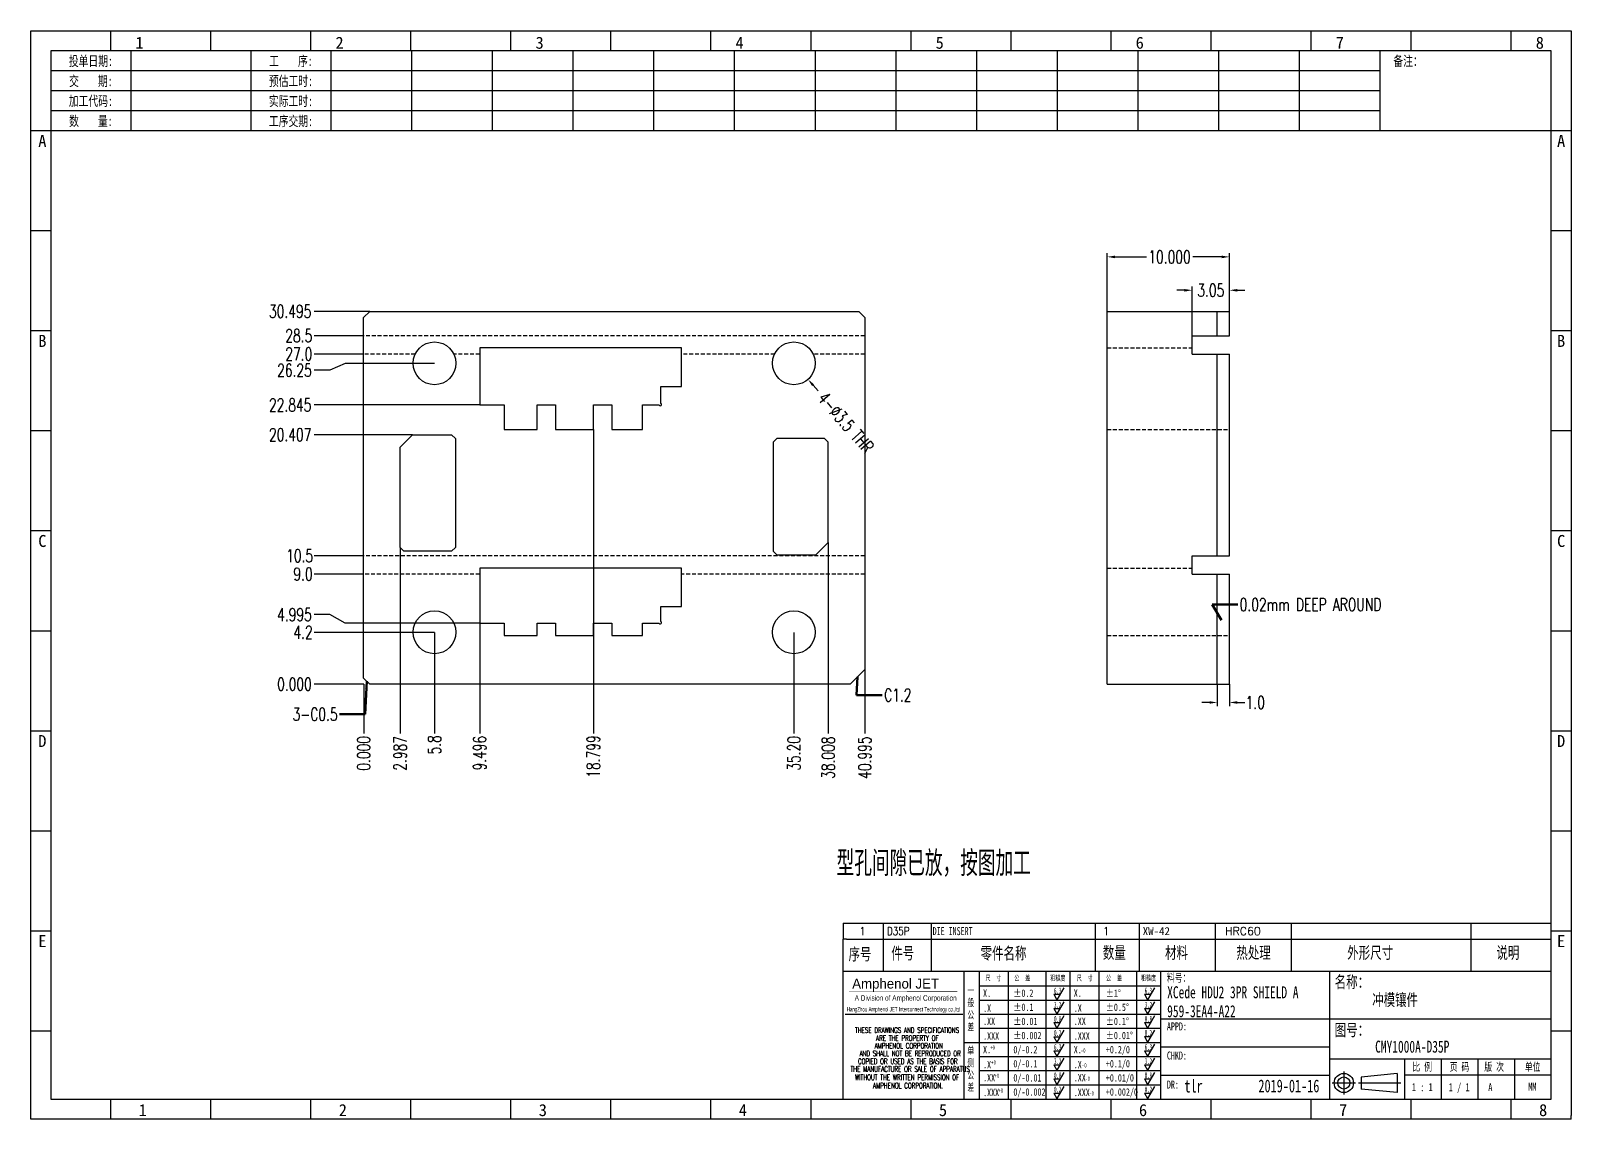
# Model space of a CAD drawing. Header units: millimetres. Extents: x -2852 to 5627, y -2271 to 1849.
# Drawn here: x -934.6 to -808.6, y -1076.4 to -987.4 of the extents above; entities that cross this region are included whole.
import ezdxf
from ezdxf.enums import TextEntityAlignment as Align

# ---------------------------------------------------------------- set-up
doc = ezdxf.new("R2010")
doc.units = ezdxf.units.MM
doc.header["$PDSIZE"] = 3
doc.linetypes.add('DASHED2', pattern=[9.525, 6.35, -3.175])
for name, color, linetype in [('1', 7, 'Continuous'), ('11', 4, 'DASHED2'), ('41', 1, 'Continuous'), ('D03', 7, 'Continuous')]:
    doc.layers.add(name, color=color, linetype=linetype)
doc.styles.add('CH', font='仿宋_GB2312_0.ttf')
doc.styles.add('jet01', font='simplex.shx', dxfattribs={"width": 0.7, "bigfont": 'hztxt.shx'})
doc.styles.add('jet02', font='simplex.shx', dxfattribs={"width": 0.7})
doc.styles.add('SIMPLEX', font='SIMPLEX')
doc.styles.get("Standard").update_dxf_attribs({"font": '仿宋_GB2312_0.ttf', "width": 0.7})
doc.styles.add('TEXTSTYLE_1', font='TRIUMB.TTF')
doc.styles.add('TEXTSTYLE_2', font='TRIUM.TTF')
doc.styles.add('tk', font='', dxfattribs={"width": 0.7})
doc.styles.add('tk 2', font='仿宋_GB2312_0.ttf', dxfattribs={"width": 0.65})
doc.styles.add('tk 4', font='simplex.shx', dxfattribs={"width": 0.65, "bigfont": 'bigfont.shx'})
doc.styles.get('tk').set_extended_font_data('NSimSun')
doc.dimstyles.new('jet02', dxfattribs={"dimtxt": 3.5, "dimasz": 2.1, "dimexe": 1, "dimexo": 0, "dimgap": 0.5, "dimtad": 0, "dimtoh": 1, "dimdec": 3, "dimzin": 9, "dimdsep": 46, "dimtxsty": 'jet02', "dimcen": 0, "dimclrt": 256, "dimazin": 2, "dimtfac": 1, "dimtdec": 3, "dimtofl": 0, "dimtmove": 0, "dimatfit": 1, "dimfxl": 0, "dimarcsym": 0})

# ---------------------------------------------------------------- blocks, each defined once
blk = doc.blocks.new('A3-N')
at = {"layer": '1', "color": 1}
for p, q in [((0, 0), (0, 296.73)), ((0, 296.73), (420, 296.73)), ((21.82, 291.27), (21.82, 296.73)), ((49.09, 291.27), (49.09, 296.73)), ((76.36, 291.27), (76.36, 296.73)), ((103.64, 291.27), (103.64, 296.73)), ((103.64, 291.27), (103.64, 296.73)), ((103.64, 291.27), (103.64, 296.73)), ((130.91, 291.27), (130.91, 296.73)), ((158.18, 291.27), (158.18, 296.73)), ((185.45, 291.27), (185.45, 296.73)), ((212.73, 291.27), (212.73, 296.73)), ((240, 291.27), (240, 296.73)), ((267.27, 291.27), (267.27, 296.73)), ((294.55, 291.27), (294.55, 296.73)), ((321.82, 291.27), (321.82, 296.73)), ((349.09, 291.27), (349.09, 296.73)), ((376.36, 291.27), (376.36, 296.73)), ((403.64, 291.27), (403.64, 296.73)), ((420, 296.73), (420, 1)), ((5.45, 269.45), (0, 269.45)), ((420, 269.45), (414.55, 269.45)), ((5.45, 242.18), (0, 242.18)), ((420, 242.18), (414.55, 242.18)), ((5.45, 214.91), (0, 214.91)), ((420, 214.91), (414.55, 214.91)), ((5.45, 187.64), (0, 187.64)), ((420, 187.64), (414.55, 187.64)), ((5.45, 160.36), (0, 160.36)), ((420, 160.36), (414.55, 160.36)), ((5.45, 133.09), (0, 133.09)), ((420, 133.09), (414.55, 133.09)), ((5.45, 105.82), (0, 105.82)), ((420, 105.82), (414.55, 105.82)), ((5.45, 78.55), (0, 78.55)), ((420, 78.55), (414.55, 78.55)), ((5.45, 51.27), (0, 51.27)), ((420, 51.27), (414.55, 51.27)), ((222.45, 49.09), (221.45, 49.09)), ((221.45, 49.09), (221.45, 40.36)), ((222.45, 49.09), (414.55, 49.09)), ((232.36, 49.09), (232.36, 40.36)), ((245.45, 49.09), (245.45, 40.36)), ((290.18, 49.09), (290.18, 40.36)), ((302.18, 49.09), (302.18, 40.36)), ((322.91, 49.09), (322.91, 40.36)), ((343.64, 49.09), (343.64, 40.36)), ((392.73, 40.36), (392.73, 49.09)), ((258.55, 40.36), (258.55, 5.44)), ((266.45, 40.36), (266.45, 5.44)), ((276.78, 40.36), (276.78, 5.45)), ((291.18, 40.36), (291.18, 5.45)), ((301.51, 40.37), (301.51, 5.46)), ((308.01, 40.36), (308.01, 5.45)), ((354.09, 40.36), (354.09, 5.45)), ((308.01, 32.39), (258.55, 32.39)), ((308.01, 28.54), (258.55, 28.54)), ((414.55, 27.27), (308.01, 27.27)), ((5.45, 24), (0, 24)), ((308.01, 24.69), (258.55, 24.69)), ((420, 24), (414.55, 24)), ((308.01, 16.99), (258.55, 16.99)), ((354.09, 19.63), (308.01, 19.63)), ((308.01, 13.14), (258.55, 13.14)), ((414.55, 16.36), (354.09, 16.36)), ((374.55, 16.36), (374.55, 5.45)), ((384.55, 16.36), (384.55, 5.45)), ((394.55, 16.36), (394.55, 5.45)), ((404.55, 16.36), (404.55, 5.45)), ((308.01, 9.29), (258.55, 9.29)), ((308.01, 11.99), (354.09, 11.99)), ((372.51, 12.49), (362.69, 11.5)), ((362.69, 11.5), (362.69, 8.23)), ((372.51, 12.49), (372.51, 7.25)), ((414.55, 12), (374.55, 12)), ((21.82, 0), (21.82, 5.45)), ((49.09, 0), (49.09, 5.45)), ((76.36, 0), (76.36, 5.45)), ((103.64, 0), (103.64, 5.45)), ((130.91, 0), (130.91, 5.45)), ((158.18, 0), (158.18, 5.45)), ((185.45, 0), (185.45, 5.45)), ((212.73, 0), (212.73, 5.45)), ((240, 0), (240, 5.45)), ((267.27, 0), (267.27, 5.45)), ((294.55, 0), (294.55, 5.45)), ((321.82, 0), (321.82, 5.45)), ((349.09, 0), (349.09, 5.45)), ((372.51, 7.25), (362.69, 8.23)), ((376.36, 0), (376.36, 5.45)), ((403.64, 0), (403.64, 5.45)), ((1, 0), (0, 0)), ((420, 0), (1, 0)), ((420, 0), (420, 1))]:
    blk.add_line(p, q, dxfattribs=at)
at = {"layer": '1'}
for p, q in [((414.55, 278.18), (414.55, 284.73)), ((221.45, 40.36), (221.45, 5.45)), ((221.45, 40.36), (414.55, 40.36)), ((221.45, 40.36), (414.55, 40.36)), ((254.41, 40.36), (254.41, 5.45)), ((283.28, 40.36), (283.28, 5.45)), ((308.01, 36.24), (258.55, 36.24)), ((222.08, 28.67), (254.12, 28.67)), ((308.01, 20.84), (254.41, 20.84))]:
    blk.add_line(p, q, dxfattribs=at)
at = {"layer": '1', "color": 1, "ltscale": 0.05}
for p, q in [((278.93, 34.04), (279.79, 32.56)), ((278.93, 34.04), (280.65, 34.04)), ((281.68, 35.84), (279.79, 32.56)), ((303.66, 34.05), (304.52, 32.56)), ((303.66, 34.05), (305.38, 34.05)), ((306.41, 35.84), (304.52, 32.56)), ((278.93, 30.19), (279.79, 28.71)), ((278.93, 30.19), (280.65, 30.19)), ((281.68, 31.99), (279.79, 28.71)), ((303.66, 30.2), (305.38, 30.2)), ((303.66, 30.2), (304.52, 28.71)), ((306.41, 31.99), (304.52, 28.71)), ((278.93, 26.34), (279.79, 24.86)), ((278.93, 26.34), (280.65, 26.34)), ((281.68, 28.14), (279.79, 24.86)), ((303.66, 26.35), (304.52, 24.86)), ((303.66, 26.35), (305.38, 26.35)), ((306.41, 28.14), (304.52, 24.86)), ((278.93, 22.49), (280.65, 22.49)), ((278.93, 22.49), (279.79, 21.01)), ((281.68, 24.29), (279.79, 21.01)), ((303.66, 22.5), (305.38, 22.5)), ((303.66, 22.5), (304.52, 21.01)), ((306.41, 24.29), (304.52, 21.01)), ((278.93, 18.66), (279.79, 17.17)), ((278.93, 18.66), (280.65, 18.66)), ((281.68, 20.45), (279.79, 17.17)), ((303.66, 18.66), (304.52, 17.18)), ((303.66, 18.66), (305.38, 18.66)), ((306.41, 20.46), (304.52, 17.18)), ((278.93, 14.81), (280.65, 14.81)), ((278.93, 14.81), (279.79, 13.32)), ((281.68, 16.6), (279.79, 13.32)), ((281.68, 12.75), (279.79, 9.47)), ((303.66, 14.81), (305.38, 14.81)), ((303.66, 14.81), (304.52, 13.33)), ((306.41, 16.61), (304.52, 13.33)), ((306.41, 12.76), (304.52, 9.48)), ((278.93, 10.96), (279.79, 9.47)), ((278.93, 10.96), (280.65, 10.96)), ((281.68, 8.9), (279.79, 5.62)), ((303.66, 10.96), (304.52, 9.48)), ((303.66, 10.96), (305.38, 10.96)), ((306.41, 8.91), (304.52, 5.63)), ((278.93, 7.11), (279.79, 5.62)), ((278.93, 7.11), (280.65, 7.11)), ((303.66, 7.11), (305.38, 7.11)), ((303.66, 7.11), (304.52, 5.63))]:
    blk.add_line(p, q, dxfattribs=at)
at = {"layer": '1', "color": 1, "ltscale": 0.1}
for p, q in [((358.01, 13.02), (358.01, 6.71)), ((354.86, 9.87), (361.17, 9.87)), ((362.03, 9.87), (373.54, 9.87))]:
    blk.add_line(p, q, dxfattribs=at)
at = {"layer": '1'}
blk.add_lwpolyline([(221.45, 5.45), (414.55, 5.45), (414.55, 291.27), (5.45, 291.27), (5.45, 5.45), (414.55, 5.45)], dxfattribs=at)
at = {"layer": '1', "color": 7, "linetype": 'Continuous', "const_width": 0.123}
blk.add_lwpolyline([(223.11, 34.74), (252.6, 34.76)], dxfattribs=at)
at = {"layer": '1', "color": 1}
for radius in [2.62, 1.64]:
    blk.add_circle((358.01, 9.87), radius, dxfattribs=at)
at = {"layer": '41'}
for p, q in [((27.27, 291.27), (27.27, 269.45)), ((60, 291.27), (60, 269.45)), ((81.82, 291.27), (81.82, 269.45)), ((103.82, 291.27), (103.82, 269.45)), ((125.82, 291.27), (125.82, 269.45)), ((147.82, 291.27), (147.82, 269.45)), ((169.82, 291.27), (169.82, 269.45)), ((191.82, 291.27), (191.82, 269.45)), ((213.82, 291.27), (213.82, 269.45)), ((235.82, 291.27), (235.82, 269.45)), ((257.82, 291.27), (257.82, 269.45)), ((279.82, 291.27), (279.82, 269.45)), ((301.82, 291.27), (301.82, 269.45)), ((323.82, 291.27), (323.82, 269.45)), ((345.82, 291.27), (345.82, 269.45)), ((367.82, 291.27), (367.82, 269.45)), ((367.82, 285.82), (5.45, 285.82)), ((367.82, 280.36), (5.45, 280.36)), ((367.82, 274.91), (5.45, 274.91)), ((414.55, 269.45), (5.45, 269.45))]:
    blk.add_line(p, q, dxfattribs=at)
at = {"layer": '1', "color": 1}
for s, p in [('1', (29.64, 295.11)), ('2', (84.18, 295.11)), ('3', (138.73, 295.11)), ('4', (193.27, 295.11)), ('5', (247.82, 295.11)), ('6', (302.36, 295.11)), ('7', (356.91, 295.11)), ('8', (411.45, 295.11)), ('1', (30.53, 4.11)), ('2', (85.08, 4.11)), ('3', (139.62, 4.11)), ('4', (194.17, 4.11)), ('5', (248.72, 4.11)), ('6', (303.26, 4.11)), ('7', (357.81, 4.11)), ('8', (412.35, 4.11))]:
    blk.add_text(s, height=3.27, dxfattribs=at).set_placement(p, align=Align.TOP_CENTER)
at = {"layer": '1', "style": 'tk', "width": 0.7}
for s, p in [('投单日期:', (16.36, 288.55)), ('工    序:', (70.91, 288.55)), ('备注：', (375.51, 288.55)), ('交    期:', (16.36, 283.09)), ('预估工时:', (70.91, 283.09)), ('加工代码:', (16.36, 277.64)), ('实际工时:', (70.91, 277.64)), ('数    量:', (16.36, 272.18)), ('工序交期:', (70.91, 272.18))]:
    blk.add_text(s, height=2.727, dxfattribs=at).set_placement(p, align=Align.MIDDLE)
at = {"layer": '1', "color": 1}
for s, p in [('A', (2.04, 268.36)), ('B', (2.04, 213.82)), ('C', (2.04, 159.27)), ('D', (2.04, 104.73)), ('E', (2.04, 50.18))]:
    blk.add_text(s, height=3.27, dxfattribs=at).set_placement(p, align=Align.TOP_LEFT)
for s, p in [('A', (418.37, 268.36)), ('B', (418.37, 213.82)), ('C', (418.37, 159.27)), ('D', (418.37, 104.73)), ('E', (418.37, 50.18))]:
    blk.add_text(s, height=3.27, dxfattribs=at).set_placement(p, align=Align.TOP_RIGHT)
at = {"layer": '1', "color": 1, "style": 'tk 2', "width": 0.7}
for s, height, p in [('序号', 3.273, (222.96, 43.34)), ('件号', 3.273, (234.62, 43.61)), ('零件名称', 3.273, (258.97, 43.61)), ('数量', 3.273, (292.3, 43.78)), ('材料', 3.273, (309.27, 43.78)), ('热处理', 3.273, (328.71, 43.78)), ('外形尺寸', 3.273, (358.94, 43.78)), ('说明', 3.273, (399.61, 43.78)), ('料号：', 2.182, (309.77, 37.46)), ('名称：', 3.273, (355.52, 35.79)), ('图号：', 3.273, (355.52, 22.7)), ('比 例', 2.182, (376.69, 13.18)), ('页 码', 2.182, (386.85, 13.18)), ('版 次', 2.182, (396.31, 13.18)), ('单位', 2.182, (407.35, 13.18))]:
    blk.add_text(s, height=height, dxfattribs=at).set_placement(p)
at = {"layer": '1', "color": 7, "linetype": 'Continuous', "style": 'TEXTSTYLE_1'}
blk.add_text('Amphenol JET', height=2.7, dxfattribs=at).set_placement((223.96, 35.61))
at = {"layer": '1', "color": 7, "linetype": 'Continuous'}
for s, height, style, width, p in [('A Division of Amphenol Corporation', 1.5, 'TEXTSTYLE_2', 0.7, (224.64, 32.29)), ('HangZhou Amphenol JET Interconnect Technology co.,ltd ', 1.2, 'TEXTSTYLE_2', 0.6, (222.47, 29.36)), ('THESE DRAWINGS AND SPECIFICATIONS', 1.5, 'tk 4', 0.6, (224.73, 23.52)), ('ARE THE PROPERTY OF', 1.5, 'tk 4', 0.6, (230.45, 21.35)), ('AND SHALL NOT BE REPRODUCED OR', 1.5, 'tk 4', 0.6, (225.95, 17.17)), ('AMPHENOL CORPORATION', 1.5, 'tk 4', 0.6, (230.04, 19.27)), ('THE MANUFACTURE OR SALE OF APPARATUS', 1.5, 'tk 4', 0.6, (223.5, 12.92)), ('COPIED OR USED AS THE BASIS FOR', 1.5, 'tk 4', 0.6, (225.54, 15.02)), ('WITHOUT THE WRITTEN PERMISSION OF', 1.5, 'tk 4', 0.6, (224.73, 10.67)), ('AMPHENOL CORPORATION.', 1.5, 'tk 4', 0.6, (229.63, 8.4))]:
    blk.add_text(s, height=height, dxfattribs=dict(at, style=style, width=width)).set_placement(p)
at = {"layer": '1', "color": 1, "style": 'tk 2', "width": 0.7}
for s, p in [('X.', (259.64, 34.37)), ('%%P0.2', (267.9, 34.37)), ('X.', (284.37, 34.37)), ('%%P1%%D', (293.12, 34.37)), ('.X', (259.64, 30.28)), ('%%P0.1', (267.9, 30.52)), ('.X', (284.37, 30.28)), ('%%P0.5%%D', (293.12, 30.52)), ('.XX', (259.64, 26.71)), ('%%P0.01', (267.9, 26.67)), ('.XX', (284.37, 26.71)), ('%%P0.1%%D', (293.12, 26.67)), ('.XXX', (259.64, 22.68)), ('%%P0.002', (267.9, 22.82)), ('.XXX', (284.37, 22.68)), ('%%P0.01%%D', (293.12, 22.82)), ('X.', (259.64, 18.97)), ('0/-0.2', (267.9, 18.97)), ('X.', (284.37, 18.97)), ('+0.2/0', (293.12, 18.97)), ('.X', (259.64, 14.88)), ('0/-0.1', (267.9, 15.12)), ('.X', (284.37, 14.88)), ('+0.1/0', (293.12, 15.12)), ('.XX', (259.64, 11.31)), ('0/-0.01', (267.9, 11.27)), ('0/-0.002', (267.9, 7.42)), ('.XX', (284.37, 11.31)), ('+0.01/0', (293.12, 11.27)), ('+0.002/0', (293.12, 7.42)), ('.XXX', (259.64, 7.28)), ('.XXX', (284.37, 7.28))]:
    blk.add_text(s, height=2, dxfattribs=at).set_placement(p, align=Align.MIDDLE_LEFT)
at = {"layer": '1', "color": 1, "ltscale": 0.05, "style": 'tk 2', "width": 0.5}
for s, p in [('6.3', (279.01, 34.26)), ('6.3', (303.74, 34.27)), ('3.2', (279.01, 30.41)), ('3.2', (303.74, 30.42)), ('0.8', (279.01, 26.56)), ('0.8', (303.74, 26.57)), ('0.2', (279.01, 22.71)), ('0.2', (303.74, 22.72)), ('6.3', (279.01, 18.87)), ('6.3', (303.74, 18.88)), ('3.2', (279.01, 15.02)), ('0.8', (279.01, 11.17)), ('3.2', (303.74, 15.03)), ('0.8', (303.74, 11.18)), ('0.2', (279.01, 7.32)), ('0.2', (303.74, 7.33))]:
    blk.add_text(s, height=1.6, dxfattribs=at).set_placement(p)
at = {"layer": '1', "style": 'tk 2', "width": 0.7}
for s, p in [('APPD:', (309.77, 24.21)), ('CHKD:', (309.77, 16.27)), ('DR:', (309.77, 8.35))]:
    blk.add_text(s, height=2.182, dxfattribs=at).set_placement(p)
at = {"layer": '1', "color": 7, "style": 'tk 2', "width": 0.7}
blk.add_text('MM', height=2.182, dxfattribs=at).set_placement((408.31, 7.75))
at = {"layer": '1', "color": 1, "ltscale": 0.05, "char_height": 1.5, "width": 6.3627, "attachment_point": 1, "style": 'tk 2'}
for s, insert in [('尺  寸', (260.31, 39.25)), ('公  差', (268.17, 39.25)), ('粗糙度', (277.98, 39.25)), ('尺  寸', (285.2, 39.25)), ('公  差', (293.18, 39.25)), ('粗糙度', (302.71, 39.26))]:
    blk.add_mtext(s, dxfattribs=dict(at, insert=insert))
at = {"layer": '1', "ltscale": 0.05, "char_height": 2, "width": 2.5195, "attachment_point": 1, "style": 'tk 2'}
for s, insert in [('一般公差', (255.39, 36.11)), ('单侧公差', (255.39, 19.71))]:
    blk.add_mtext(s, dxfattribs=dict(at, insert=insert))
at = {"layer": '1', "color": 1, "ltscale": 0.05, "char_height": 1.2, "width": 5.1396, "attachment_point": 1, "line_spacing_factor": 0.8, "style": 'tk 2'}
for s, insert in [('+0', (261.58, 20.13)), ('-0', (286.31, 19.33)), ('+0', (261.88, 16.09)), ('-0', (286.61, 15.29)), ('+0', (262.79, 12.45)), ('+0', (263.87, 8.44)), ('-0', (287.51, 11.65)), ('-0', (288.59, 7.64))]:
    blk.add_mtext(s, dxfattribs=dict(at, insert=insert))
at = {"layer": '1', "style": 'tk 2', "width": 0.7}
for tag, p in [('PATR-NO1', (309.84, 32.96)), ('TITLE', (365.74, 30.9)), ('PATR-NO2', (309.84, 27.81)), ('DWG-NO:', (366.54, 18.14))]:
    blk.add_attdef(tag, p, '', height=3.27, dxfattribs=at)
at = {"layer": '1', "color": 1, "style": 'tk 2', "width": 0.7}
for tag, p in [('DRAW', (314.55, 7.27)), ('DATE', (334.72, 7.32))]:
    blk.add_attdef(tag, p, '', height=3.49, dxfattribs=at)
at = {"layer": '1', "style": 'tk 2', "width": 0.7}
for tag, p in [('SCALE', (376.55, 8.73)), ('SHEET', (386.6, 8.72)), ('REV', (397.38, 8.73))]:
    blk.add_attdef(tag, text='', height=2.18, dxfattribs=at).set_placement(p, align=Align.MIDDLE_LEFT)
blk = doc.blocks.new('FB3')
at = {"layer": '1', "color": 1}
for p, q in [((0, 4.36), (193.09, 4.36)), ((0, 4.36), (0, 0)), ((10.91, 4.36), (10.91, 0)), ((24, 4.36), (24, 0)), ((68.73, 4.36), (68.73, 0)), ((80.73, 4.36), (80.73, 0)), ((101.45, 4.36), (101.45, 0)), ((122.18, 4.36), (122.18, 0)), ((171.27, 0), (171.27, 4.36))]:
    blk.add_line(p, q, dxfattribs=at)
at = {"layer": '1'}
for tag, style, p in [('ITEM', 'SIMPLEX', (4.36, 2.18)), ('PARTNO', 'SIMPLEX', (12, 2.18)), ('QTY', 'SIMPLEX', (74.18, 2.18)), ('MATL', 'CH', (81.72, 2.18)), ('FINISH', 'SIMPLEX', (104.17, 2.18)), ('SPEC', 'SIMPLEX', (130.91, 2.18)), ('REMARK', 'SIMPLEX', (174.06, 2.18))]:
    blk.add_attdef(tag, text='', height=2.18, dxfattribs=dict(at, style=style)).set_placement(p, align=Align.MIDDLE_LEFT)
at = {"layer": '1', "style": 'tk', "width": 0.7}
blk.add_attdef('DIE', text='', height=2.18, dxfattribs=at).set_placement((24.43, 2.18), align=Align.MIDDLE_LEFT)
blk = doc.blocks.new('*D2403')
at = {"layer": '41', "ltscale": 0.05}
blk.add_line((7.83, -3493.29), (3.79, -3493.29), dxfattribs=at)
at = {"layer": 'Defpoints', "color": 0, "ltscale": 0.05}
for p in [(3.79, -3493.29), (7.83, -3493.29), (7.83, -3493.29)]:
    blk.add_point(p, dxfattribs=at)
at = {"layer": '41', "ltscale": 0.05, "insert": (2.17, -3493.29), "char_height": 1.05, "attachment_point": 5, "style": 'jet02'}
blk.add_mtext('0.000', dxfattribs=at)
blk = doc.blocks.new('*D2404')
at = {"layer": '41', "ltscale": 0.05}
blk.add_line((13.62, -3489.05), (3.79, -3489.05), dxfattribs=at)
at = {"layer": 'Defpoints', "color": 0, "ltscale": 0.05}
for p in [(3.79, -3489.05), (13.62, -3489.05), (7.83, -3493.29)]:
    blk.add_point(p, dxfattribs=at)
at = {"layer": '41', "ltscale": 0.05, "insert": (2.87, -3489.05), "char_height": 1.05, "attachment_point": 5, "style": 'jet02'}
blk.add_mtext('4.2', dxfattribs=at)
blk = doc.blocks.new('*D2405')
at = {"layer": '41', "ltscale": 0.05}
blk.add_line((7.83, -3484.29), (3.79, -3484.29), dxfattribs=at)
at = {"layer": 'Defpoints', "color": 0, "ltscale": 0.05}
for p in [(3.79, -3484.29), (7.83, -3484.29), (7.83, -3493.29)]:
    blk.add_point(p, dxfattribs=at)
at = {"layer": '41', "ltscale": 0.05, "insert": (2.87, -3484.29), "char_height": 1.05, "attachment_point": 5, "style": 'jet02'}
blk.add_mtext('9.0', dxfattribs=at)
blk = doc.blocks.new('*D2406')
at = {"layer": '41', "ltscale": 0.05}
blk.add_line((7.83, -3482.79), (3.79, -3482.79), dxfattribs=at)
at = {"layer": 'Defpoints', "color": 0, "ltscale": 0.05}
for p in [(3.79, -3482.79), (7.83, -3482.79), (7.83, -3493.29)]:
    blk.add_point(p, dxfattribs=at)
at = {"layer": '41', "ltscale": 0.05, "insert": (2.59, -3482.79), "char_height": 1.05, "attachment_point": 5, "style": 'jet02'}
blk.add_mtext('10.5', dxfattribs=at)
blk = doc.blocks.new('*D2407')
at = {"layer": '41', "ltscale": 0.05}
for p, q in [((6.31, -3467.05), (5.05, -3467.61)), ((13.62, -3467.05), (6.31, -3467.05)), ((5.05, -3467.61), (3.79, -3467.61))]:
    blk.add_line(p, q, dxfattribs=at)
at = {"layer": 'Defpoints', "color": 0, "ltscale": 0.05}
for p in [(13.62, -3467.05), (3.79, -3467.61), (7.83, -3493.29)]:
    blk.add_point(p, dxfattribs=at)
at = {"layer": '41', "ltscale": 0.05, "insert": (2.17, -3467.61), "char_height": 1.05, "attachment_point": 5, "style": 'jet02'}
blk.add_mtext('26.25', dxfattribs=at)
blk = doc.blocks.new('*D2408')
at = {"layer": '41', "ltscale": 0.05}
blk.add_line((7.83, -3466.29), (3.79, -3466.29), dxfattribs=at)
at = {"layer": 'Defpoints', "color": 0, "ltscale": 0.05}
for p in [(3.79, -3466.29), (7.83, -3466.29), (7.83, -3493.29)]:
    blk.add_point(p, dxfattribs=at)
at = {"layer": '41', "ltscale": 0.05, "insert": (2.52, -3466.29), "char_height": 1.05, "attachment_point": 5, "style": 'jet02'}
blk.add_mtext('27.0', dxfattribs=at)
blk = doc.blocks.new('*D2409')
at = {"layer": '41', "ltscale": 0.05}
blk.add_line((7.83, -3464.79), (3.79, -3464.79), dxfattribs=at)
at = {"layer": 'Defpoints', "color": 0, "ltscale": 0.05}
for p in [(3.79, -3464.79), (7.83, -3464.79), (7.83, -3493.29)]:
    blk.add_point(p, dxfattribs=at)
at = {"layer": '41', "ltscale": 0.05, "insert": (2.52, -3464.79), "char_height": 1.05, "attachment_point": 5, "style": 'jet02'}
blk.add_mtext('28.5', dxfattribs=at)
blk = doc.blocks.new('*D2410')
at = {"layer": '41', "ltscale": 0.05}
blk.add_line((8.33, -3462.8), (3.79, -3462.8), dxfattribs=at)
at = {"layer": 'Defpoints', "color": 0, "ltscale": 0.05}
for p in [(3.79, -3462.8), (8.33, -3462.8), (7.83, -3493.29)]:
    blk.add_point(p, dxfattribs=at)
at = {"layer": '41', "ltscale": 0.05, "insert": (1.82, -3462.8), "char_height": 1.05, "attachment_point": 5, "style": 'jet02'}
blk.add_mtext('30.495', dxfattribs=at)
blk = doc.blocks.new('*D2411')
at = {"layer": '41', "ltscale": 0.05}
blk.add_line((7.83, -3493.29), (7.83, -3497.33), dxfattribs=at)
at = {"layer": 'Defpoints', "color": 0, "ltscale": 0.05}
for p in [(7.83, -3493.29), (7.83, -3493.29), (7.83, -3497.33)]:
    blk.add_point(p, dxfattribs=at)
at = {"layer": '41', "ltscale": 0.05, "insert": (7.83, -3498.95), "char_height": 1.05, "attachment_point": 5, "rotation": 90, "style": 'jet02'}
blk.add_mtext('0.000', dxfattribs=at)
blk = doc.blocks.new('*D2412')
at = {"layer": '41', "ltscale": 0.05}
blk.add_line((13.62, -3489.05), (13.62, -3497.33), dxfattribs=at)
at = {"layer": 'Defpoints', "color": 0, "ltscale": 0.05}
for p in [(13.62, -3489.05), (7.83, -3493.29), (13.62, -3497.33)]:
    blk.add_point(p, dxfattribs=at)
at = {"layer": '41', "ltscale": 0.05, "insert": (13.62, -3498.25), "char_height": 1.05, "attachment_point": 5, "rotation": 90, "style": 'jet02'}
blk.add_mtext('5.8', dxfattribs=at)
blk = doc.blocks.new('*D2413')
at = {"layer": '41', "ltscale": 0.05}
blk.add_line((17.32, -3488.3), (17.32, -3497.33), dxfattribs=at)
at = {"layer": 'Defpoints', "color": 0, "ltscale": 0.05}
for p in [(17.32, -3488.3), (7.83, -3493.29), (17.32, -3497.33)]:
    blk.add_point(p, dxfattribs=at)
at = {"layer": '41', "ltscale": 0.05, "insert": (17.32, -3498.93), "char_height": 1.05, "attachment_point": 5, "rotation": 90, "style": 'jet02'}
blk.add_mtext('9.496', dxfattribs=at)
blk = doc.blocks.new('*D2414')
at = {"layer": '41', "ltscale": 0.05}
blk.add_line((48.82, -3492.09), (48.82, -3497.33), dxfattribs=at)
at = {"layer": 'Defpoints', "color": 0, "ltscale": 0.05}
for p in [(48.82, -3492.09), (7.83, -3493.29), (48.82, -3497.33)]:
    blk.add_point(p, dxfattribs=at)
at = {"layer": '41', "ltscale": 0.05, "insert": (48.82, -3499.3), "char_height": 1.05, "attachment_point": 5, "rotation": 90, "style": 'jet02'}
blk.add_mtext('40.995', dxfattribs=at)
blk = doc.blocks.new('*D2415')
at = {"layer": '41', "ltscale": 0.05}
blk.add_line((10.81, -3482.1), (10.81, -3497.33), dxfattribs=at)
at = {"layer": 'Defpoints', "color": 0, "ltscale": 0.05}
for p in [(10.81, -3482.1), (7.83, -3493.29), (10.81, -3497.33)]:
    blk.add_point(p, dxfattribs=at)
at = {"layer": '41', "ltscale": 0.05, "insert": (10.81, -3498.95), "char_height": 1.05, "attachment_point": 5, "rotation": 90, "style": 'jet02'}
blk.add_mtext('2.987', dxfattribs=at)
blk = doc.blocks.new('*D2416')
at = {"layer": '41', "ltscale": 0.05}
blk.add_line((43.02, -3489.05), (43.02, -3497.33), dxfattribs=at)
at = {"layer": 'Defpoints', "color": 0, "ltscale": 0.05}
for p in [(43.02, -3489.05), (7.83, -3493.29), (43.02, -3497.33)]:
    blk.add_point(p, dxfattribs=at)
at = {"layer": '41', "ltscale": 0.05, "insert": (43.02, -3498.95), "char_height": 1.05, "attachment_point": 5, "rotation": 90, "style": 'jet02'}
blk.add_mtext('35.20', dxfattribs=at)
blk = doc.blocks.new('*D2417')
at = {"layer": '41', "ltscale": 0.05}
blk.add_line((45.83, -3481.7), (45.83, -3497.33), dxfattribs=at)
at = {"layer": 'Defpoints', "color": 0, "ltscale": 0.05}
for p in [(45.83, -3481.7), (7.83, -3493.29), (45.83, -3497.33)]:
    blk.add_point(p, dxfattribs=at)
at = {"layer": '41', "ltscale": 0.05, "insert": (45.83, -3499.3), "char_height": 1.05, "attachment_point": 5, "rotation": 90, "style": 'jet02'}
blk.add_mtext('38.008', dxfattribs=at)
blk = doc.blocks.new('*D2418')
at = {"layer": '41', "ltscale": 0.05}
blk.add_line((11.82, -3472.89), (3.79, -3472.89), dxfattribs=at)
at = {"layer": 'Defpoints', "color": 0, "ltscale": 0.05}
for p in [(3.79, -3472.89), (11.82, -3472.89), (7.83, -3493.29)]:
    blk.add_point(p, dxfattribs=at)
at = {"layer": '41', "ltscale": 0.05, "insert": (1.82, -3472.89), "char_height": 1.05, "attachment_point": 5, "style": 'jet02'}
blk.add_mtext('20.407', dxfattribs=at)
blk = doc.blocks.new('*D2419')
at = {"layer": '41', "ltscale": 0.05}
blk.add_line((26.62, -3472.45), (26.62, -3497.33), dxfattribs=at)
at = {"layer": 'Defpoints', "color": 0, "ltscale": 0.05}
for p in [(26.62, -3472.45), (7.83, -3493.29), (26.62, -3497.33)]:
    blk.add_point(p, dxfattribs=at)
at = {"layer": '41', "ltscale": 0.05, "insert": (26.62, -3499.21), "char_height": 1.05, "attachment_point": 5, "rotation": 90, "style": 'jet02'}
blk.add_mtext('18.799', dxfattribs=at)
blk = doc.blocks.new('*D2420')
at = {"layer": '41', "ltscale": 0.05}
blk.add_line((17.32, -3470.45), (3.79, -3470.45), dxfattribs=at)
at = {"layer": 'Defpoints', "color": 0, "ltscale": 0.05}
for p in [(3.79, -3470.45), (17.32, -3470.45), (7.83, -3493.29)]:
    blk.add_point(p, dxfattribs=at)
at = {"layer": '41', "ltscale": 0.05, "insert": (1.82, -3470.45), "char_height": 1.05, "attachment_point": 5, "style": 'jet02'}
blk.add_mtext('22.845', dxfattribs=at)
blk = doc.blocks.new('*D2421')
at = {"layer": '41', "ltscale": 0.05}
for p, q in [((5.05, -3487.6), (3.79, -3487.6)), ((6.31, -3488.3), (5.05, -3487.6)), ((17.32, -3488.3), (6.31, -3488.3))]:
    blk.add_line(p, q, dxfattribs=at)
at = {"layer": 'Defpoints', "color": 0, "ltscale": 0.05}
for p in [(3.79, -3487.6), (17.32, -3488.3), (7.83, -3493.29)]:
    blk.add_point(p, dxfattribs=at)
at = {"layer": '41', "ltscale": 0.05, "insert": (2.17, -3487.6), "char_height": 1.05, "attachment_point": 5, "style": 'jet02'}
blk.add_mtext('4.995', dxfattribs=at)
blk = doc.blocks.new('*D2422')
at = {"layer": '41', "ltscale": 0.05}
blk.add_line((45.01, -3469.31), (44.59, -3468.84), dxfattribs=at)
blk.add_solid([(44.67, -3468.77), (44.51, -3468.91), (44.18, -3468.36)], dxfattribs=at)
at = {"layer": 'Defpoints', "color": 0, "ltscale": 0.05}
for p in [(41.87, -3465.73), (44.18, -3468.36)]:
    blk.add_point(p, dxfattribs=at)
at = {"layer": '41', "ltscale": 0.05, "insert": (47.27, -3471.9), "char_height": 1.05, "attachment_point": 5, "rotation": 311.2236, "style": 'jet02'}
blk.add_mtext('4-∅3.5{\\C1; THR}', dxfattribs=at)
blk = doc.blocks.new('*D2423')
at = {"layer": '41', "ltscale": 0.05}
for p, q in [((68.65, -3462.8), (68.65, -3458.04)), ((69.28, -3458.34), (71.85, -3458.34)), ((78.02, -3458.34), (75.65, -3458.34)), ((78.65, -3462.8), (78.65, -3458.04))]:
    blk.add_line(p, q, dxfattribs=at)
for points in [[(69.28, -3458.24), (69.28, -3458.45), (68.65, -3458.34)], [(78.02, -3458.24), (78.02, -3458.45), (78.65, -3458.34)]]:
    blk.add_solid(points, dxfattribs=at)
at = {"layer": 'Defpoints', "color": 0, "ltscale": 0.05}
for p in [(78.65, -3458.34), (68.65, -3462.8), (78.65, -3462.8)]:
    blk.add_point(p, dxfattribs=at)
at = {"layer": '41', "ltscale": 0.05, "insert": (73.75, -3458.34), "char_height": 1.05, "attachment_point": 5, "style": 'jet02'}
blk.add_mtext('10.000', dxfattribs=at)
blk = doc.blocks.new('*D2424')
at = {"layer": '41', "ltscale": 0.05}
for p, q in [((74.97, -3461.07), (74.34, -3461.07)), ((75.6, -3464.79), (75.6, -3460.77)), ((78.65, -3462.8), (78.65, -3460.77)), ((79.28, -3461.07), (79.91, -3461.07))]:
    blk.add_line(p, q, dxfattribs=at)
for points in [[(74.97, -3460.97), (74.97, -3461.18), (75.6, -3461.07)], [(79.28, -3460.97), (79.28, -3461.18), (78.65, -3461.07)]]:
    blk.add_solid(points, dxfattribs=at)
at = {"layer": 'Defpoints', "color": 0, "ltscale": 0.05}
for p in [(78.65, -3461.07), (78.65, -3462.8), (75.6, -3464.79)]:
    blk.add_point(p, dxfattribs=at)
at = {"layer": '41', "ltscale": 0.05, "insert": (77.12, -3461.07), "char_height": 1.05, "attachment_point": 5, "style": 'jet02'}
blk.add_mtext('3.05', dxfattribs=at)
blk = doc.blocks.new('*D2425')
at = {"layer": '41', "ltscale": 0.05}
for p, q in [((77.65, -3493.29), (77.65, -3495.09)), ((78.65, -3493.29), (78.65, -3495.09)), ((77.02, -3494.79), (76.39, -3494.79)), ((79.28, -3494.79), (79.91, -3494.79))]:
    blk.add_line(p, q, dxfattribs=at)
for points in [[(77.02, -3494.68), (77.02, -3494.89), (77.65, -3494.79)], [(79.28, -3494.68), (79.28, -3494.89), (78.65, -3494.79)]]:
    blk.add_solid(points, dxfattribs=at)
at = {"layer": 'Defpoints', "color": 0, "ltscale": 0.05}
for p in [(77.65, -3493.29), (78.65, -3493.29), (78.65, -3494.79)]:
    blk.add_point(p, dxfattribs=at)
at = {"layer": '41', "ltscale": 0.05, "insert": (80.76, -3494.79), "char_height": 1.05, "attachment_point": 5, "style": 'jet02'}
blk.add_mtext('1.0', dxfattribs=at)

msp = doc.modelspace()

# ---------------------------------------------------------------- linework, layer by layer
at = {"layer": '1', "ltscale": 0.05}
for p, q in [((-846.5615, -1010.3687), (-836.5615, -1010.3687)), ((-846.5615, -1040.8637), (-846.5615, -1010.3687)), ((-836.5615, -1012.3642), (-836.5615, -1010.3687)), ((-839.6115, -1012.3642), (-836.5615, -1012.3642)), ((-839.6115, -1013.8642), (-839.6115, -1012.3642)), ((-839.6115, -1013.8642), (-836.5615, -1013.8642)), ((-836.5615, -1030.3642), (-836.5615, -1013.8642)), ((-839.6115, -1031.8642), (-839.6115, -1030.3642)), ((-839.6115, -1030.3642), (-836.5615, -1030.3642)), ((-839.6115, -1031.8642), (-836.5615, -1031.8642)), ((-836.5615, -1040.8637), (-836.5615, -1031.8642)), ((-846.5615, -1040.8637), (-836.5615, -1040.8637))]:
    msp.add_line(p, q, dxfattribs=at)
at = {"layer": '1', "color": 3, "ltscale": 0.05}
for p, q in [((-837.5615, -1012.3642), (-837.5615, -1010.3687)), ((-837.5615, -1030.3642), (-837.5615, -1013.8642)), ((-837.5615, -1040.8637), (-837.5615, -1031.8642))]:
    msp.add_line(p, q, dxfattribs=at)
at = {"layer": '1', "ltscale": 0.05}
for centre in [(-901.5849, -1014.6162), (-872.1849, -1014.6162), (-901.5849, -1036.6162), (-872.1849, -1036.6162)]:
    msp.add_circle(centre, 1.75, dxfattribs=at)
for centre in [(-883.1129, -1017.9882), (-883.1129, -1035.8382)]:
    msp.add_arc(centre, 0.1, 197.457603, 72.542397, dxfattribs=at)
at = {"layer": '11', "ltscale": 0.05}
for p, q in [((-866.3874, -1012.3642), (-907.3824, -1012.3642)), ((-903.1651, -1013.8642), (-907.3824, -1013.8642)), ((-897.8869, -1013.8642), (-900.0047, -1013.8642)), ((-873.7651, -1013.8642), (-881.3829, -1013.8642)), ((-866.3874, -1013.8642), (-870.6047, -1013.8642)), ((-846.5615, -1013.3642), (-839.6115, -1013.3642)), ((-846.5615, -1020.0182), (-836.5615, -1020.0182)), ((-866.3874, -1030.3642), (-907.3824, -1030.3642)), ((-897.8869, -1031.8642), (-907.3824, -1031.8642)), ((-866.3874, -1031.8642), (-881.3829, -1031.8642)), ((-846.5615, -1031.3642), (-839.6115, -1031.3642)), ((-846.5615, -1036.8682), (-836.5615, -1036.8682))]:
    msp.add_line(p, q, dxfattribs=at)
at = {"layer": 'D03', "ltscale": 0.05}
msp.add_lwpolyline([(-866.3874, -1039.6637), (-867.5874, -1040.8637), (-906.8824, -1040.8637), (-907.3824, -1040.3637), (-907.3824, -1010.8687), (-906.8824, -1010.3687), (-866.8874, -1010.3687), (-866.3874, -1010.8687)], close=True, dxfattribs=at)
for points in [[(-883.0829, -1017.8928), (-883.0829, -1016.5182), (-881.3829, -1016.5182), (-881.3829, -1013.3642), (-897.8869, -1013.3642), (-897.8869, -1018.0182), (-895.8869, -1018.0182), (-895.8869, -1020.0182), (-893.1829, -1020.0182), (-893.1829, -1018.0182), (-891.6869, -1018.0182), (-891.6869, -1020.0182), (-888.5829, -1020.0182), (-888.5829, -1018.0182), (-887.0869, -1018.0182), (-887.0869, -1020.0182), (-884.5829, -1020.0182), (-884.5829, -1018.0182), (-883.2083, -1018.0182)], [(-883.0829, -1035.7428), (-883.0829, -1034.5182), (-881.3829, -1034.5182), (-881.3829, -1031.3642), (-897.8869, -1031.3642), (-897.8869, -1035.8682), (-895.8869, -1035.8682), (-895.8869, -1036.8682), (-893.1829, -1036.8682), (-893.1829, -1035.8682), (-891.6869, -1035.8682), (-891.6869, -1036.8682), (-888.5829, -1036.8682), (-888.5829, -1035.8682), (-887.0869, -1035.8682), (-887.0869, -1036.8682), (-884.5829, -1036.8682), (-884.5829, -1035.8682), (-883.2083, -1035.8682)]]:
    msp.add_lwpolyline(points, dxfattribs=at)
at = {"layer": 'D03', "color": 3, "ltscale": 0.05}
for points in [[(-904.3949, -1029.6704), (-904.3949, -1021.4621), (-903.3891, -1020.4562), (-900.1808, -1020.4562), (-899.8749, -1020.7621), (-899.8749, -1029.6704), (-900.1808, -1029.9762), (-904.0891, -1029.9762)], [(-869.3749, -1029.2704), (-869.3749, -1021.0621), (-869.6808, -1020.7562), (-873.5891, -1020.7562), (-873.8949, -1021.0621), (-873.8949, -1029.9704), (-873.5891, -1030.2762), (-870.3808, -1030.2762)]]:
    msp.add_lwpolyline(points, close=True, dxfattribs=at)

# ---------------------------------------------------------------- block references
at = {"layer": '1', "ltscale": 0.05, "xscale": 0.2999999999999545, "yscale": 0.2999999999999545, "zscale": 0.2999999999999545}
msp.add_blockref('A3-N', (-934.6058, -1076.4399), dxfattribs=at).add_auto_attribs({'DWG-NO:': 'CMY1000A-D35P', 'TITLE': '冲模镶件', 'REV': 'A', 'SHEET': '1 / 1', 'DRAW': 'tlr', 'DATE': '2019-01-16', 'PATR-NO1': 'XCede HDU2 3PR SHIELD A', 'PATR-NO2': '959-3EA4-A22', 'SCALE': '1 : 1'})
at = {"layer": '1', "ltscale": 0.05}
ref = msp.add_blockref('FB3', (-868.1695, -1061.7126), dxfattribs=dict(at, xscale=0.2999999999999545, yscale=0.2999999999999545, zscale=0.2999999999999545))
ref.add_attrib('PARTNO', 'D35P', dxfattribs={"height": 0.65455, "style": 'SIMPLEX', "width": 0.8}).set_placement((-864.5695, -1061.0581), align=Align.MIDDLE_LEFT)
ref.add_attrib('ITEM', '1', dxfattribs={"height": 0.6545, "style": 'SIMPLEX'}).set_placement((-866.8604, -1061.0581), align=Align.MIDDLE_LEFT)
ref.add_attrib('DIE', 'DIE INSERT', dxfattribs={"height": 0.65455, "style": 'tk', "width": 0.7}).set_placement((-860.8404, -1061.0581), align=Align.MIDDLE_LEFT)
ref.add_attrib('QTY', '1', dxfattribs={"height": 0.6545, "style": 'SIMPLEX'}).set_placement((-846.9296, -1061.0581), align=Align.MIDDLE_LEFT)
ref.add_attrib('MATL', 'XW-42', dxfattribs={"height": 0.65455, "style": 'CH'}).set_placement((-843.6547, -1061.0581), align=Align.MIDDLE_LEFT)
ref.add_attrib('FINISH', 'HRC60', dxfattribs={"height": 0.65455, "style": 'SIMPLEX'}).set_placement((-836.9176, -1061.0581), align=Align.MIDDLE_LEFT)

# ---------------------------------------------------------------- texts
at = {"layer": '1', "ltscale": 0.05, "style": 'jet01', "width": 0.7}
msp.add_text('型孔间隙已放，按图加工', height=2.064003, dxfattribs=at).set_placement((-868.6962, -1056.5583))
at = {"layer": '41', "ltscale": 0.05, "char_height": 1.05, "style": 'jet02'}
for s, insert, attachment_point in [('0.02mm DEEP AROUND', (-835.7243, -1034.3476), 4), ('C1.2', (-864.8047, -1041.7532), 4), ('3-C0.5', (-909.512, -1043.3188), 6)]:
    msp.add_mtext(s, dxfattribs=dict(at, insert=insert, attachment_point=attachment_point))

# ---------------------------------------------------------------- dimensions: what is measured, and where the dimension line sits
at = {"layer": '41', "ltscale": 0.05}
dim = msp.add_linear_dim(base=(-836.5615, -1005.9149), p1=(-846.5615, -1010.3687), p2=(-836.5615, -1010.3687), dimstyle='jet02', override={"dimscale": 0.3, "dimtoh": 0, "dimzin": 1, "dimclrd": 256, "dimclre": 256, "dimadec": 3, "dimazin": 0, "dimatfit": 3, "dimlwd": 65535, "dimlwe": 65535}, dxfattribs=at)
dim.commit()
dim.dimension.update_dxf_attribs({"geometry": '*D2423', "text_midpoint": (-841.4568, -1005.9149), "dimtype": 128, "insert": (-915.2077, 2452.4298)})
for base, p1, p2, override, picture, middle in [((-836.5615, -1008.6416), (-839.6115, -1012.3642), (-836.5615, -1010.3687), {"dimscale": 0.3, "dimtoh": 0, "dimdec": 2, "dimzin": 1, "dimclrd": 256, "dimclre": 256, "dimazin": 0, "dimatfit": 3, "dimlwd": 65535, "dimlwe": 65535}, '*D2424', (-838.0865, -1008.6416)), ((-836.5615, -1042.3556), (-837.5615, -1040.8637), (-836.5615, -1040.8637), {"dimscale": 0.3, "dimtoh": 0, "dimdec": 1, "dimzin": 1, "dimclrd": 256, "dimclre": 256, "dimadec": 1, "dimazin": 0, "dimatfit": 3, "dimlwd": 65535, "dimlwe": 65535}, '*D2425', (-834.4515, -1042.3556))]:
    dim = msp.add_linear_dim(base=base, p1=p1, p2=p2, dimstyle='jet02', override=override, dxfattribs=at)
    dim.commit()
    dim.dimension.update_dxf_attribs({"geometry": picture, "text_midpoint": middle, "insert": (-915.2077, 2452.4298)})
for feature_location, offset, dtype, origin, override, picture, middle, set_off in [((-906.8824, -1010.3687), (-4.534, 0), 0, (-907.3824, -1040.8637), {"dimscale": 0.3, "dimtoh": 0, "dimzin": 1, "dimclrd": 256, "dimclre": 256, "dimadec": 3, "dimazin": 0, "dimatfit": 3, "dimlwd": 65535, "dimlwe": 65535}, '*D2410', (-913.3864, -1010.3687), (-915.2077, 2452.4298)), ((-907.3824, -1012.3642), (-4.034, 0), 0, (-907.3824, -1040.8637), {"dimscale": 0.3, "dimtoh": 0, "dimdec": 1, "dimzin": 1, "dimclrd": 256, "dimclre": 256, "dimadec": 1, "dimazin": 0, "dimatfit": 3, "dimlwd": 65535, "dimlwe": 65535}, '*D2409', (-912.6864, -1012.3642), (-915.2077, 2452.4298)), ((-907.3824, -1013.8642), (-4.034, 0), 0, (-907.3824, -1040.8637), {"dimscale": 0.3, "dimtoh": 0, "dimdec": 1, "dimzin": 1, "dimclrd": 256, "dimclre": 256, "dimadec": 1, "dimazin": 0, "dimatfit": 3, "dimlwd": 65535, "dimlwe": 65535}, '*D2408', (-912.6864, -1013.8642), (-915.2077, 2452.4298)), ((-901.5849, -1014.6162), (-9.8315, -0.5605), 0, (-907.3824, -1040.8637), {"dimscale": 0.3, "dimtoh": 0, "dimdec": 2, "dimzin": 1, "dimclrd": 256, "dimclre": 256, "dimazin": 0, "dimatfit": 3, "dimlwd": 65535, "dimlwe": 65535}, '*D2407', (-913.0364, -1015.1767), (-915.2077, 2452.4298)), ((-897.8869091669, -1018.0182149552), (-13.5295033063, 0), 0, (-907.3824091669, -1040.8637149552), {"dimscale": 0.3, "dimtoh": 0, "dimzin": 1, "dimclrd": 256, "dimclre": 256, "dimadec": 3, "dimazin": 0, "dimatfit": 3, "dimlwd": 65535, "dimlwe": 65535}, '*D2420', (-913.3864124732, -1018.0182149552), (-915.2077048823, 2452.4298167741)), ((-903.3890513025, -1020.4562149552), (-8.0273611706, 0), 0, (-907.3824091669, -1040.8637149552), {"dimscale": 0.3, "dimtoh": 0, "dimzin": 1, "dimclrd": 256, "dimclre": 256, "dimadec": 3, "dimazin": 0, "dimatfit": 3, "dimlwd": 65535, "dimlwe": 65535}, '*D2418', (-913.3864124732, -1020.4562149552), (-915.2077048823, 2452.4298167741)), ((-888.5829091669, -1020.0182149552), (0, -24.8795033063), 1, (-907.3824091669, -1040.8637149552), {"dimscale": 0.3, "dimtoh": 0, "dimzin": 1, "dimclrd": 256, "dimclre": 256, "dimadec": 3, "dimazin": 0, "dimatfit": 3, "dimlwd": 65535, "dimlwe": 65535}, '*D2419', (-888.5829091669, -1046.7802182615), (-915.2077048823, 2452.4298167741)), ((-869.3749091669, -1029.2703570909), (0, -15.6273611706), 1, (-907.3824091669, -1040.8637149552), {"dimscale": 0.3, "dimtoh": 0, "dimzin": 1, "dimclrd": 256, "dimclre": 256, "dimadec": 3, "dimazin": 0, "dimatfit": 3, "dimlwd": 65535, "dimlwe": 65535}, '*D2417', (-869.3749091669, -1046.8677182615), (-915.2077048823, 2452.4298167741)), ((-907.3824, -1030.3642), (-4.034, 0), 0, (-907.3824, -1040.8637), {"dimscale": 0.3, "dimtoh": 0, "dimdec": 1, "dimzin": 1, "dimclrd": 256, "dimclre": 256, "dimadec": 1, "dimazin": 0, "dimatfit": 3, "dimlwd": 65535, "dimlwe": 65535}, '*D2406', (-912.6164, -1030.3642), (-915.2077, 2452.4298)), ((-904.3949091669, -1029.6703570909), (0, -15.2273611706), 1, (-907.3824091669, -1040.8637149552), {"dimscale": 0.3, "dimtoh": 0, "dimzin": 1, "dimclrd": 256, "dimclre": 256, "dimadec": 3, "dimazin": 0, "dimatfit": 3, "dimlwd": 65535, "dimlwe": 65535}, '*D2415', (-904.3949091669, -1046.5177182615), (-915.2077048823, 2452.4298167741)), ((-907.3824, -1031.8642), (-4.034, 0), 0, (-907.3824, -1040.8637), {"dimscale": 0.3, "dimtoh": 0, "dimdec": 1, "dimzin": 1, "dimclrd": 256, "dimclre": 256, "dimadec": 1, "dimazin": 0, "dimatfit": 3, "dimlwd": 65535, "dimlwe": 65535}, '*D2405', (-912.3364, -1031.8642), (-915.2077, 2452.4298)), ((-897.8869091669, -1035.8682149552), (-13.5295033063, 0.6936668689), 0, (-907.3824091669, -1040.8637149552), {"dimscale": 0.3, "dimtoh": 0, "dimzin": 1, "dimclrd": 256, "dimclre": 256, "dimadec": 3, "dimazin": 0, "dimatfit": 3, "dimlwd": 65535, "dimlwe": 65535}, '*D2421', (-913.0364124732, -1035.1745480863), (-915.2077048823, 2452.4298167741)), ((-901.5849, -1036.6162), (-9.8315, 0), 0, (-907.3824, -1040.8637), {"dimscale": 0.3, "dimtoh": 0, "dimdec": 1, "dimzin": 1, "dimclrd": 256, "dimclre": 256, "dimadec": 1, "dimazin": 0, "dimatfit": 3, "dimlwd": 65535, "dimlwe": 65535}, '*D2404', (-912.3364, -1036.6162), (-915.2077, 2452.4298)), ((-897.8869091669, -1035.8682149552), (0, -9.0295033063), 1, (-907.3824091669, -1040.8637149552), {"dimscale": 0.3, "dimtoh": 0, "dimzin": 1, "dimclrd": 256, "dimclre": 256, "dimadec": 3, "dimazin": 0, "dimatfit": 3, "dimlwd": 65535, "dimlwe": 65535}, '*D2413', (-897.8869091669, -1046.5002182615), (-915.2077048823, 2452.4298167741)), ((-901.5849, -1036.6162), (0, -8.2815), 1, (-907.3824, -1040.8637), {"dimscale": 0.3, "dimtoh": 0, "dimdec": 1, "dimzin": 1, "dimclrd": 256, "dimclre": 256, "dimadec": 1, "dimazin": 0, "dimatfit": 3, "dimlwd": 65535, "dimlwe": 65535}, '*D2412', (-901.5849, -1045.8177), (-915.2077, 2452.4298)), ((-872.1849, -1036.6162), (0, -8.2815), 1, (-907.3824, -1040.8637), {"dimscale": 0.3, "dimtoh": 0, "dimdec": 2, "dimzin": 1, "dimclrd": 256, "dimclre": 256, "dimazin": 0, "dimatfit": 3, "dimlwd": 65535, "dimlwe": 65535}, '*D2416', (-872.1849, -1046.5177), (-915.2077, 2452.4298)), ((-907.3824091669, -1040.8637149552), (-4.0340033063, 0), 0, (-907.3824091669, -1040.8637149552), {"dimscale": 0.3, "dimtoh": 0, "dimzin": 1, "dimclrd": 256, "dimclre": 256, "dimadec": 3, "dimazin": 0, "dimatfit": 3, "dimlwd": 65535, "dimlwe": 65535}, '*D2403', (-913.0364124732, -1040.8637149552), (-915.2077048823, 2452.4298167741)), ((-866.3874, -1039.6637), (0, -5.234), 1, (-907.3824, -1040.8637), {"dimscale": 0.3, "dimtoh": 0, "dimzin": 1, "dimclrd": 256, "dimclre": 256, "dimadec": 3, "dimazin": 0, "dimatfit": 3, "dimlwd": 65535, "dimlwe": 65535}, '*D2414', (-866.3874, -1046.8677), (-915.2077, 2452.4298)), ((-907.3824091669, -1040.8637149552), (0, -4.0340033063), 1, (-907.3824091669, -1040.8637149552), {"dimscale": 0.3, "dimtoh": 0, "dimzin": 1, "dimclrd": 256, "dimclre": 256, "dimadec": 3, "dimazin": 0, "dimatfit": 3, "dimlwd": 65535, "dimlwe": 65535}, '*D2411', (-907.3824091669, -1046.5177182615), (-915.2077048823, 2452.4298167741))]:
    dim = msp.add_ordinate_dim(feature_location=feature_location, offset=offset, dtype=dtype, origin=origin, dimstyle='jet02', override=override, dxfattribs=at)
    dim.commit()
    dim.dimension.update_dxf_attribs({"geometry": picture, "text_midpoint": middle, "insert": set_off})
dim = msp.add_diameter_dim_2p(p1=(-873.3382, -1013.3), p2=(-871.0317, -1015.9325), text='4-<>{\\C1; THR}', dimstyle='jet02', override={"dimscale": 0.3, "dimtoh": 0, "dimdec": 1, "dimzin": 1, "dimclrd": 256, "dimclre": 256, "dimadec": 1, "dimazin": 0, "dimatfit": 3, "dimlwd": 65535, "dimlwe": 65535}, dxfattribs=at)
dim.commit()
dim.dimension.update_dxf_attribs({"geometry": '*D2422', "text_midpoint": (-867.9344, -1019.4675), "insert": (-915.2077, 2452.4298)})

# ---------------------------------------------------------------- leaders
at = {"layer": '41', "ltscale": 0.05, "annotation_type": 0, "has_hookline": 1}
for points, override, hookline_direction, text_width in [([(-837.2234, -1035.6184), (-837.9743, -1034.3476), (-835.8743, -1034.3476)], {"dimscale": 0.3, "dimtoh": 0, "dimdec": 1, "dimzin": 1, "dimclrd": 256, "dimclre": 256, "dimadec": 1, "dimazin": 0, "dimatfit": 3, "dimlwd": 65535, "dimlwe": 65535}, 0, 12.985), ([(-907.1324, -1040.6137), (-907.262, -1043.3188), (-909.362, -1043.3188)], {"dimscale": 0.3, "dimtoh": 0, "dimzin": 1, "dimclrd": 256, "dimclre": 256, "dimadec": 3, "dimazin": 0, "dimatfit": 3, "dimlwd": 65535, "dimlwe": 65535}, 1, 3.885), ([(-866.9874, -1040.2637), (-867.0547, -1041.7532), (-864.9547, -1041.7532)], {"dimscale": 0.3, "dimtoh": 0, "dimdec": 1, "dimzin": 1, "dimclrd": 256, "dimclre": 256, "dimadec": 1, "dimazin": 0, "dimatfit": 3, "dimlwd": 65535, "dimlwe": 65535}, 0, 2.135)]:
    msp.add_leader(points, dimstyle='jet02', override=override, dxfattribs=dict(at, hookline_direction=hookline_direction, text_width=text_width))

doc.saveas('drawing.dxf')
